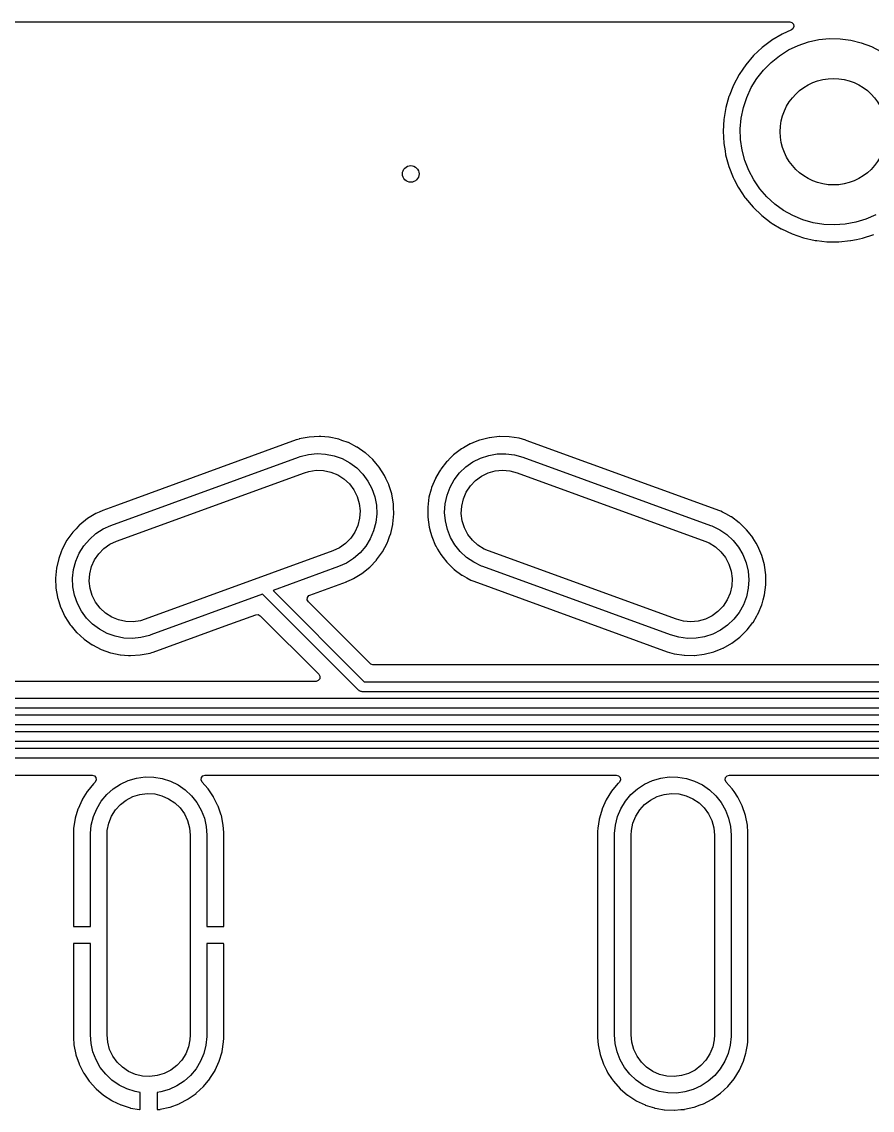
# Model space of a CAD drawing. Extents: x 14 to 417, y -165 to -100.
# Drawn here: x 115.32 to 140.86, y -132.26 to -99.57 of the extents above; entities that cross this region are included whole.
import ezdxf

# ---------------------------------------------------------------- set-up
doc = ezdxf.new("R2010")
doc.units = 0
doc.layers.add('BLACK', color=7, linetype='CONTINUOUS')

msp = doc.modelspace()

# ---------------------------------------------------------------- linework, layer by layer
at = {"layer": 'BLACK', "linetype": 'CONTINUOUS'}
for p, q in [((90.2163, -99.5685), (138.385, -99.5685)), ((138.385, -99.5685), (138.453, -99.5885)), ((138.453, -99.5885), (138.5, -99.6422)), ((138.51, -99.7124), (138.48, -99.777)), ((138.5, -99.6422), (138.51, -99.7124)), ((138.155, -99.9391), (137.847, -100.123)), ((138.438, -99.809), (138.155, -99.9391)), ((138.48, -99.777), (138.438, -99.809)), ((137.561, -100.339), (137.301, -100.585)), ((137.839, -100.13), (137.561, -100.339)), ((137.844, -100.125), (137.839, -100.13)), ((137.847, -100.123), (137.844, -100.125)), ((137.844, -100.125), (137.844, -100.125)), ((138.351, -100.416), (138.642, -100.278)), ((138.642, -100.278), (138.947, -100.173)), ((138.947, -100.173), (139.262, -100.104)), ((139.262, -100.104), (139.583, -100.072)), ((139.583, -100.072), (139.905, -100.078)), ((139.905, -100.078), (140.225, -100.12)), ((140.225, -100.12), (140.537, -100.198)), ((140.537, -100.198), (140.839, -100.312)), ((140.839, -100.312), (141.125, -100.46)), ((137.301, -100.585), (137.068, -100.858)), ((137.826, -100.789), (138.078, -100.588)), ((138.078, -100.588), (138.351, -100.416)), ((136.973, -100.997), (136.866, -101.154)), ((137.066, -100.86), (136.973, -100.997)), ((137.068, -100.858), (137.066, -100.86)), ((137.066, -100.86), (137.066, -100.86)), ((137.401, -101.272), (137.6, -101.018)), ((137.6, -101.018), (137.826, -100.789)), ((136.866, -101.154), (136.697, -101.47)), ((137.232, -101.547), (137.401, -101.272)), ((136.697, -101.47), (136.563, -101.802)), ((137.097, -101.839), (137.232, -101.547)), ((136.56, -101.813), (136.466, -102.147)), ((136.562, -101.805), (136.56, -101.813)), ((136.563, -101.802), (136.562, -101.805)), ((136.562, -101.805), (136.562, -101.805)), ((136.995, -102.145), (137.097, -101.839)), ((136.466, -102.147), (136.407, -102.501)), ((136.93, -102.461), (136.995, -102.145)), ((136.407, -102.501), (136.387, -102.858)), ((136.901, -102.782), (136.93, -102.461)), ((136.387, -102.858), (136.405, -103.216)), ((136.91, -103.104), (136.901, -102.782)), ((136.405, -103.216), (136.405, -103.22)), ((136.405, -103.22), (136.405, -103.22)), ((136.405, -103.22), (136.442, -103.45)), ((136.955, -103.423), (136.91, -103.104)), ((136.442, -103.45), (136.461, -103.57)), ((136.461, -103.57), (136.556, -103.916)), ((137.037, -103.735), (136.955, -103.423)), ((136.556, -103.916), (136.687, -104.249)), ((137.154, -104.036), (137.037, -103.735)), ((136.687, -104.249), (136.718, -104.308)), ((137.305, -104.32), (137.154, -104.036)), ((136.718, -104.308), (136.84, -104.539)), ((136.84, -104.539), (136.854, -104.567)), ((136.854, -104.567), (136.856, -104.569)), ((136.856, -104.569), (136.856, -104.569)), ((136.856, -104.569), (137.04, -104.843)), ((137.488, -104.586), (137.305, -104.32)), ((137.699, -104.829), (137.488, -104.586)), ((137.04, -104.843), (137.054, -104.864)), ((137.054, -104.864), (137.285, -105.138)), ((137.938, -105.046), (137.699, -104.829)), ((137.285, -105.138), (137.544, -105.386)), ((138.2, -105.234), (137.938, -105.046)), ((138.481, -105.391), (138.2, -105.234)), ((137.544, -105.386), (137.828, -105.604)), ((138.779, -105.514), (138.481, -105.391)), ((139.089, -105.603), (138.779, -105.514)), ((139.407, -105.655), (139.089, -105.603)), ((140.368, -105.589), (140.051, -105.648)), ((140.676, -105.494), (140.368, -105.589)), ((140.971, -105.365), (140.676, -105.494)), ((137.828, -105.604), (137.86, -105.623)), ((137.86, -105.623), (138.131, -105.788)), ((138.131, -105.788), (138.131, -105.788)), ((138.131, -105.788), (138.134, -105.79)), ((138.134, -105.79), (138.137, -105.792)), ((138.137, -105.792), (138.137, -105.792)), ((138.137, -105.792), (138.456, -105.941)), ((139.729, -105.67), (139.407, -105.655)), ((140.051, -105.648), (139.729, -105.67)), ((138.456, -105.941), (138.456, -105.941)), ((138.456, -105.941), (138.459, -105.942)), ((138.459, -105.942), (138.462, -105.943)), ((138.462, -105.943), (138.462, -105.943)), ((138.462, -105.943), (138.795, -106.057)), ((138.795, -106.057), (138.795, -106.057)), ((138.795, -106.057), (138.798, -106.058)), ((138.798, -106.058), (139.147, -106.137)), ((139.147, -106.137), (139.2, -106.143)), ((139.2, -106.143), (139.5, -106.177)), ((139.5, -106.177), (139.5, -106.177)), ((139.5, -106.177), (139.503, -106.178)), ((139.503, -106.178), (139.507, -106.178)), ((139.507, -106.178), (139.507, -106.178)), ((139.507, -106.178), (139.701, -106.179)), ((139.701, -106.179), (139.862, -106.179)), ((139.862, -106.179), (139.865, -106.179)), ((139.865, -106.179), (140.215, -106.143)), ((139.865, -106.179), (139.865, -106.179)), ((140.215, -106.143), (140.215, -106.143)), ((140.215, -106.143), (140.218, -106.143)), ((140.218, -106.143), (140.222, -106.142)), ((140.222, -106.142), (140.394, -106.105)), ((140.222, -106.142), (140.222, -106.142)), ((140.394, -106.105), (140.569, -106.067)), ((140.569, -106.067), (140.909, -105.955)), ((123.562, -112.13), (118.191, -114.085)), ((123.563, -112.13), (123.562, -112.13)), ((123.562, -112.13), (123.562, -112.13)), ((123.611, -112.115), (123.563, -112.13)), ((123.65, -112.103), (123.611, -112.115)), ((123.653, -112.101), (123.65, -112.103)), ((123.65, -112.103), (123.65, -112.103)), ((123.947, -112.044), (123.653, -112.101)), ((124.247, -112.026), (123.947, -112.044)), ((124.301, -112.03), (124.247, -112.026)), ((124.542, -112.048), (124.301, -112.03)), ((124.546, -112.048), (124.542, -112.048)), ((124.542, -112.048), (124.542, -112.048)), ((124.55, -112.049), (124.546, -112.048)), ((124.836, -112.109), (124.55, -112.049)), ((124.55, -112.049), (124.55, -112.049)), ((124.84, -112.11), (124.836, -112.109)), ((124.836, -112.109), (124.836, -112.109)), ((124.935, -112.143), (124.84, -112.11)), ((129.069, -112.137), (128.939, -112.189)), ((129.073, -112.136), (129.069, -112.137)), ((129.074, -112.136), (129.073, -112.136)), ((129.356, -112.065), (129.074, -112.136)), ((129.36, -112.064), (129.356, -112.065)), ((129.356, -112.065), (129.356, -112.065)), ((129.364, -112.063), (129.36, -112.064)), ((129.654, -112.03), (129.364, -112.063)), ((129.658, -112.029), (129.654, -112.03)), ((129.654, -112.03), (129.654, -112.03)), ((129.663, -112.029), (129.658, -112.029)), ((129.954, -112.034), (129.663, -112.029)), ((129.958, -112.034), (129.954, -112.034)), ((130.255, -112.079), (129.958, -112.034)), ((130.259, -112.08), (130.255, -112.079)), ((130.456, -112.138), (130.259, -112.08)), ((130.259, -112.08), (130.259, -112.08)), ((130.47, -112.142), (130.456, -112.138)), ((130.472, -112.142), (130.47, -112.142)), ((136.283, -114.257), (130.472, -112.142)), ((130.472, -112.142), (130.472, -112.142)), ((125.118, -112.208), (124.935, -112.143)), ((125.123, -112.209), (125.118, -112.208)), ((125.127, -112.211), (125.123, -112.209)), ((125.386, -112.344), (125.127, -112.211)), ((125.127, -112.211), (125.127, -112.211)), ((125.39, -112.346), (125.386, -112.344)), ((125.394, -112.348), (125.39, -112.346)), ((125.634, -112.514), (125.394, -112.348)), ((125.394, -112.348), (125.394, -112.348)), ((128.529, -112.396), (128.29, -112.576)), ((128.586, -112.364), (128.529, -112.396)), ((128.787, -112.251), (128.586, -112.364)), ((128.791, -112.249), (128.787, -112.251)), ((128.787, -112.251), (128.787, -112.251)), ((128.795, -112.247), (128.791, -112.249)), ((128.939, -112.189), (128.795, -112.247)), ((128.795, -112.247), (128.795, -112.247)), ((117.994, -114.698), (123.633, -112.645)), ((123.633, -112.645), (123.676, -112.63)), ((123.676, -112.63), (123.927, -112.567)), ((123.927, -112.567), (124.185, -112.541)), ((124.185, -112.541), (124.444, -112.553)), ((124.444, -112.553), (124.699, -112.604)), ((124.699, -112.604), (124.943, -112.691)), ((124.943, -112.691), (125.171, -112.814)), ((125.637, -112.516), (125.634, -112.514)), ((125.634, -112.514), (125.634, -112.514)), ((125.859, -112.718), (125.637, -112.516)), ((125.862, -112.721), (125.859, -112.718)), ((125.952, -112.827), (125.862, -112.721)), ((125.862, -112.721), (125.862, -112.721)), ((128.074, -112.79), (127.905, -113.008)), ((128.076, -112.787), (128.074, -112.79)), ((128.074, -112.79), (128.074, -112.79)), ((128.101, -112.762), (128.076, -112.787)), ((128.185, -112.68), (128.101, -112.762)), ((128.29, -112.576), (128.185, -112.68)), ((128.656, -112.94), (128.868, -112.79)), ((128.868, -112.79), (129.099, -112.673)), ((129.099, -112.673), (129.346, -112.592)), ((129.346, -112.592), (129.601, -112.548)), ((129.601, -112.548), (129.861, -112.542)), ((129.861, -112.542), (130.118, -112.575)), ((130.118, -112.575), (130.367, -112.645)), ((130.367, -112.645), (136.006, -114.698)), ((118.165, -115.167), (123.804, -113.115)), ((123.804, -113.115), (123.941, -113.074)), ((123.941, -113.074), (124.161, -113.042)), ((124.161, -113.042), (124.383, -113.049)), ((124.383, -113.049), (124.601, -113.096)), ((124.601, -113.096), (124.806, -113.18)), ((125.171, -112.814), (125.379, -112.969)), ((125.379, -112.969), (125.562, -113.153)), ((126.053, -112.947), (125.952, -112.827)), ((126.055, -112.95), (126.053, -112.947)), ((126.212, -113.196), (126.055, -112.95)), ((127.855, -113.088), (127.747, -113.274)), ((127.892, -113.024), (127.855, -113.088)), ((127.905, -113.008), (127.892, -113.024)), ((128.31, -113.324), (128.468, -113.119)), ((128.468, -113.119), (128.656, -112.94)), ((129.125, -113.218), (129.325, -113.121)), ((129.325, -113.121), (129.539, -113.061)), ((129.539, -113.061), (129.76, -113.04)), ((129.76, -113.04), (129.982, -113.058)), ((129.982, -113.058), (130.196, -113.115)), ((130.196, -113.115), (135.835, -115.167)), ((124.806, -113.18), (124.994, -113.3)), ((124.994, -113.3), (125.157, -113.45)), ((125.562, -113.153), (125.715, -113.363)), ((125.715, -113.363), (125.836, -113.592)), ((126.215, -113.199), (126.212, -113.196)), ((126.212, -113.196), (126.212, -113.196)), ((126.256, -113.287), (126.215, -113.199)), ((126.34, -113.468), (126.256, -113.287)), ((127.741, -113.283), (127.626, -113.56)), ((127.747, -113.274), (127.741, -113.283)), ((128.183, -113.55), (128.31, -113.324)), ((128.792, -113.51), (128.946, -113.349)), ((128.946, -113.349), (129.125, -113.218)), ((125.157, -113.45), (125.291, -113.628)), ((125.291, -113.628), (125.392, -113.826)), ((125.836, -113.592), (125.921, -113.837)), ((126.341, -113.471), (126.34, -113.468)), ((126.34, -113.468), (126.34, -113.468)), ((126.343, -113.475), (126.341, -113.471)), ((126.428, -113.747), (126.343, -113.475)), ((126.343, -113.475), (126.343, -113.475)), ((126.431, -113.758), (126.428, -113.747)), ((126.482, -114.053), (126.431, -113.758)), ((127.613, -113.609), (127.548, -113.85)), ((127.625, -113.565), (127.613, -113.609)), ((127.626, -113.56), (127.625, -113.565)), ((127.625, -113.565), (127.625, -113.565)), ((128.091, -113.793), (128.183, -113.55)), ((128.581, -113.9), (128.669, -113.695)), ((128.669, -113.695), (128.792, -113.51)), ((118.191, -114.085), (117.749, -114.246)), ((125.392, -113.826), (125.456, -114.039)), ((125.456, -114.039), (125.481, -114.259)), ((125.921, -113.837), (125.97, -114.092)), ((125.97, -114.092), (125.98, -114.351)), ((126.486, -114.148), (126.482, -114.053)), ((127.548, -113.85), (127.51, -114.148)), ((128.019, -114.305), (128.036, -114.046)), ((128.036, -114.046), (128.091, -113.793)), ((128.531, -114.116), (128.581, -113.9)), ((117.544, -114.336), (117.288, -114.492)), ((117.636, -114.296), (117.544, -114.336)), ((117.747, -114.247), (117.636, -114.296)), ((117.749, -114.246), (117.747, -114.247)), ((117.747, -114.247), (117.747, -114.247)), ((125.481, -114.259), (125.466, -114.481)), ((125.98, -114.351), (125.952, -114.609)), ((126.466, -114.652), (126.494, -114.353)), ((126.494, -114.353), (126.486, -114.148)), ((127.51, -114.148), (127.51, -114.246)), ((127.51, -114.246), (127.511, -114.439)), ((128.04, -114.564), (128.019, -114.305)), ((128.52, -114.338), (128.531, -114.116)), ((128.548, -114.558), (128.52, -114.338)), ((136.284, -114.258), (136.283, -114.257)), ((136.283, -114.257), (136.283, -114.257)), ((136.285, -114.258), (136.284, -114.258)), ((136.315, -114.271), (136.285, -114.258)), ((136.285, -114.258), (136.285, -114.258)), ((136.371, -114.294), (136.315, -114.271)), ((136.47, -114.349), (136.371, -114.294)), ((136.63, -114.437), (136.47, -114.349)), ((117.052, -114.684), (116.948, -114.795)), ((117.055, -114.681), (117.052, -114.684)), ((117.052, -114.684), (117.052, -114.684)), ((117.288, -114.492), (117.055, -114.681)), ((117.758, -114.804), (117.994, -114.698)), ((125.413, -114.697), (125.322, -114.9)), ((125.466, -114.481), (125.413, -114.697)), ((125.952, -114.609), (125.886, -114.86)), ((126.398, -114.944), (126.46, -114.674)), ((126.46, -114.674), (126.465, -114.656)), ((126.465, -114.656), (126.466, -114.652)), ((127.511, -114.439), (127.511, -114.448)), ((127.511, -114.448), (127.552, -114.745)), ((127.552, -114.745), (127.553, -114.749)), ((127.553, -114.749), (127.553, -114.749)), ((127.553, -114.749), (127.593, -114.896)), ((128.1, -114.816), (128.04, -114.564)), ((128.615, -114.77), (128.548, -114.558)), ((136.006, -114.698), (136.048, -114.714)), ((136.048, -114.714), (136.282, -114.827)), ((136.633, -114.439), (136.63, -114.437)), ((136.63, -114.437), (136.63, -114.437)), ((136.637, -114.442), (136.633, -114.439)), ((136.871, -114.616), (136.637, -114.442)), ((136.637, -114.442), (136.637, -114.442)), ((136.874, -114.618), (136.871, -114.616)), ((136.871, -114.616), (136.871, -114.616)), ((136.877, -114.621), (136.874, -114.618)), ((136.936, -114.679), (136.877, -114.621)), ((136.877, -114.621), (136.877, -114.621)), ((137.089, -114.827), (136.936, -114.679)), ((116.849, -114.899), (116.673, -115.143)), ((116.948, -114.795), (116.849, -114.899)), ((117.345, -115.115), (117.54, -114.944)), ((117.54, -114.944), (117.758, -114.804)), ((125.197, -115.083), (125.041, -115.242)), ((125.322, -114.9), (125.197, -115.083)), ((125.886, -114.86), (125.783, -115.098)), ((126.322, -115.146), (126.366, -115.03)), ((126.366, -115.03), (126.398, -114.944)), ((127.593, -114.896), (127.631, -115.034)), ((127.631, -115.034), (127.749, -115.311)), ((128.196, -115.057), (128.1, -114.816)), ((128.327, -115.281), (128.196, -115.057)), ((128.718, -114.967), (128.615, -114.77)), ((128.855, -115.142), (128.718, -114.967)), ((136.282, -114.827), (136.496, -114.972)), ((136.496, -114.972), (136.687, -115.149)), ((137.092, -114.831), (137.089, -114.827)), ((137.148, -114.903), (137.092, -114.831)), ((137.092, -114.831), (137.092, -114.831)), ((137.275, -115.063), (137.148, -114.903)), ((137.277, -115.067), (137.275, -115.063)), ((137.373, -115.229), (137.277, -115.067)), ((137.277, -115.067), (137.277, -115.067)), ((116.53, -115.411), (116.499, -115.493)), ((116.532, -115.407), (116.53, -115.411)), ((116.53, -115.411), (116.53, -115.411)), ((116.673, -115.143), (116.532, -115.407)), ((117.041, -115.534), (117.177, -115.313)), ((117.177, -115.313), (117.345, -115.115)), ((117.627, -115.549), (117.783, -115.39)), ((117.783, -115.39), (117.964, -115.262)), ((117.964, -115.262), (118.165, -115.167)), ((124.86, -115.37), (124.659, -115.465)), ((125.041, -115.242), (124.86, -115.37)), ((125.647, -115.319), (125.479, -115.517)), ((125.783, -115.098), (125.647, -115.319)), ((126.151, -115.489), (126.292, -115.225)), ((126.292, -115.225), (126.322, -115.146)), ((127.749, -115.311), (127.751, -115.314)), ((127.751, -115.314), (127.751, -115.314)), ((127.751, -115.314), (127.808, -115.411)), ((127.808, -115.411), (127.901, -115.569)), ((128.489, -115.483), (128.327, -115.281)), ((129.02, -115.291), (128.855, -115.142)), ((129.209, -115.408), (129.02, -115.291)), ((129.341, -115.465), (129.209, -115.408)), ((135.835, -115.167), (135.967, -115.224)), ((135.967, -115.224), (136.156, -115.341)), ((136.156, -115.341), (136.321, -115.49)), ((136.687, -115.149), (136.849, -115.351)), ((136.849, -115.351), (136.98, -115.575)), ((137.427, -115.321), (137.373, -115.229)), ((137.545, -115.598), (137.427, -115.321)), ((116.426, -115.688), (116.358, -115.98)), ((116.499, -115.493), (116.426, -115.688)), ((116.938, -115.772), (117.041, -115.534)), ((117.411, -115.935), (117.502, -115.732)), ((117.502, -115.732), (117.627, -115.549)), ((124.659, -115.465), (119.02, -117.517)), ((125.284, -115.688), (125.066, -115.828)), ((125.479, -115.517), (125.284, -115.688)), ((125.772, -115.948), (125.972, -115.736)), ((125.972, -115.736), (125.975, -115.733)), ((125.972, -115.736), (125.972, -115.736)), ((125.975, -115.733), (126.151, -115.489)), ((127.901, -115.569), (127.972, -115.659)), ((127.972, -115.659), (128.084, -115.801)), ((128.68, -115.66), (128.489, -115.483)), ((128.894, -115.805), (128.68, -115.66)), ((134.98, -117.517), (129.341, -115.465)), ((136.321, -115.49), (136.458, -115.665)), ((136.458, -115.665), (136.561, -115.862)), ((136.98, -115.575), (137.076, -115.816)), ((137.546, -115.602), (137.545, -115.598)), ((137.623, -115.883), (137.546, -115.602)), ((137.546, -115.602), (137.546, -115.602)), ((116.358, -115.98), (116.33, -116.279)), ((116.844, -116.281), (116.872, -116.023)), ((116.872, -116.023), (116.938, -115.772)), ((117.358, -116.151), (117.411, -115.935)), ((124.83, -115.934), (122.863, -116.65)), ((125.066, -115.828), (124.83, -115.934)), ((125.536, -116.14), (125.769, -115.951)), ((125.769, -115.951), (125.772, -115.948)), ((128.084, -115.801), (128.084, -115.801)), ((128.084, -115.801), (128.087, -115.805)), ((128.087, -115.805), (128.176, -115.891)), ((128.176, -115.891), (128.299, -116.011)), ((128.299, -116.011), (128.299, -116.011)), ((128.299, -116.011), (128.302, -116.014)), ((128.302, -116.014), (128.305, -116.016)), ((128.305, -116.016), (128.305, -116.016)), ((128.305, -116.016), (128.539, -116.19)), ((129.128, -115.918), (128.894, -115.805)), ((129.17, -115.934), (129.128, -115.918)), ((134.809, -117.987), (129.17, -115.934)), ((136.561, -115.862), (136.628, -116.074)), ((137.076, -115.816), (137.136, -116.068)), ((137.624, -115.887), (137.623, -115.883)), ((137.623, -115.883), (137.623, -115.883)), ((137.665, -116.184), (137.624, -115.887)), ((116.33, -116.279), (116.342, -116.579)), ((116.854, -116.54), (116.844, -116.281)), ((117.343, -116.373), (117.358, -116.151)), ((117.368, -116.593), (117.343, -116.373)), ((123.972, -116.788), (125.073, -116.387)), ((125.073, -116.387), (125.075, -116.386)), ((125.073, -116.387), (125.073, -116.387)), ((125.075, -116.386), (125.077, -116.385)), ((125.077, -116.385), (125.217, -116.323)), ((125.077, -116.385), (125.077, -116.385)), ((125.217, -116.323), (125.28, -116.296)), ((125.28, -116.296), (125.536, -116.14)), ((128.539, -116.19), (128.539, -116.19)), ((128.539, -116.19), (128.543, -116.193)), ((128.543, -116.193), (128.546, -116.195)), ((128.546, -116.195), (128.546, -116.195)), ((128.546, -116.195), (128.686, -116.272)), ((128.686, -116.272), (128.805, -116.338)), ((128.805, -116.338), (128.861, -116.361)), ((128.861, -116.361), (128.891, -116.374)), ((128.891, -116.374), (128.891, -116.374)), ((128.891, -116.374), (128.892, -116.374)), ((128.892, -116.374), (128.893, -116.375)), ((128.893, -116.375), (128.893, -116.375)), ((128.893, -116.375), (134.704, -118.49)), ((136.628, -116.074), (136.656, -116.294)), ((136.656, -116.294), (136.645, -116.516)), ((137.136, -116.068), (137.157, -116.327)), ((137.157, -116.327), (137.14, -116.586)), ((137.665, -116.188), (137.665, -116.184)), ((137.665, -116.282), (137.665, -116.188)), ((137.665, -116.188), (137.665, -116.188)), ((137.666, -116.484), (137.665, -116.282)), ((116.342, -116.579), (116.342, -116.583)), ((116.342, -116.583), (116.39, -116.855)), ((116.903, -116.795), (116.854, -116.54)), ((117.432, -116.806), (117.368, -116.593)), ((122.863, -116.65), (125.603, -119.391)), ((136.645, -116.516), (136.595, -116.732)), ((137.14, -116.586), (137.085, -116.839)), ((137.628, -116.782), (137.666, -116.484)), ((116.39, -116.855), (116.393, -116.874)), ((116.393, -116.874), (116.394, -116.878)), ((116.394, -116.878), (116.394, -116.878)), ((116.394, -116.878), (116.481, -117.157)), ((116.988, -117.04), (116.903, -116.795)), ((117.109, -117.269), (116.988, -117.04)), ((117.533, -117.004), (117.432, -116.806)), ((117.667, -117.182), (117.533, -117.004)), ((122.551, -116.764), (119.191, -117.987)), ((125.435, -119.647), (122.551, -116.764)), ((123.892, -116.933), (123.897, -116.862)), ((123.926, -116.995), (123.892, -116.933)), ((123.897, -116.862), (123.94, -116.805)), ((125.777, -118.846), (123.926, -116.995)), ((123.94, -116.805), (123.972, -116.788)), ((136.507, -116.937), (136.384, -117.122)), ((136.595, -116.732), (136.507, -116.937)), ((137.085, -116.839), (136.993, -117.082)), ((137.555, -117.051), (137.587, -116.933)), ((137.587, -116.933), (137.628, -116.782)), ((116.481, -117.157), (116.483, -117.161)), ((116.483, -117.161), (116.484, -117.164)), ((116.484, -117.164), (116.484, -117.164)), ((116.484, -117.164), (116.525, -117.252)), ((116.525, -117.252), (116.609, -117.433)), ((117.262, -117.479), (117.109, -117.269)), ((117.83, -117.332), (117.667, -117.182)), ((118.018, -117.452), (117.83, -117.332)), ((136.23, -117.283), (136.051, -117.414)), ((136.384, -117.122), (136.23, -117.283)), ((136.866, -117.308), (136.708, -117.513)), ((136.993, -117.082), (136.866, -117.308)), ((137.395, -117.416), (137.432, -117.352)), ((137.432, -117.352), (137.435, -117.349)), ((137.432, -117.352), (137.432, -117.352)), ((137.435, -117.349), (137.436, -117.344)), ((137.436, -117.344), (137.546, -117.082)), ((137.546, -117.082), (137.55, -117.072)), ((137.55, -117.072), (137.555, -117.051)), ((116.609, -117.433), (116.612, -117.436)), ((116.612, -117.436), (116.612, -117.436)), ((116.612, -117.436), (116.699, -117.573)), ((116.699, -117.573), (116.771, -117.685)), ((116.771, -117.685), (116.797, -117.716)), ((117.445, -117.663), (117.262, -117.479)), ((117.653, -117.818), (117.445, -117.663)), ((118.223, -117.536), (118.018, -117.452)), ((118.441, -117.583), (118.223, -117.536)), ((118.663, -117.59), (118.441, -117.583)), ((118.883, -117.558), (118.663, -117.59)), ((119.02, -117.517), (118.883, -117.558)), ((121.422, -117.716), (122.346, -117.38)), ((122.346, -117.38), (122.416, -117.375)), ((122.416, -117.375), (122.478, -117.409)), ((122.478, -117.409), (124.236, -119.167)), ((135.194, -117.574), (134.98, -117.517)), ((135.416, -117.592), (135.194, -117.574)), ((135.637, -117.571), (135.416, -117.592)), ((135.851, -117.511), (135.637, -117.571)), ((136.051, -117.414), (135.851, -117.511)), ((136.52, -117.692), (136.308, -117.842)), ((136.708, -117.513), (136.52, -117.692)), ((137.109, -117.833), (137.281, -117.611)), ((137.281, -117.611), (137.284, -117.608)), ((137.281, -117.611), (137.281, -117.611)), ((137.284, -117.608), (137.395, -117.416)), ((116.797, -117.716), (116.962, -117.911)), ((116.962, -117.911), (116.962, -117.911)), ((116.962, -117.911), (116.965, -117.914)), ((116.965, -117.914), (117.187, -118.116)), ((117.881, -117.941), (117.653, -117.818)), ((118.125, -118.028), (117.881, -117.941)), ((119.148, -118.002), (118.897, -118.065)), ((119.191, -117.987), (119.148, -118.002)), ((119.262, -118.502), (121.422, -117.716)), ((135.058, -118.057), (134.809, -117.987)), ((136.077, -117.959), (135.83, -118.04)), ((136.308, -117.842), (136.077, -117.959)), ((136.886, -118.056), (137.1, -117.845)), ((137.1, -117.845), (137.109, -117.833)), ((117.187, -118.116), (117.19, -118.118)), ((117.19, -118.118), (117.19, -118.118)), ((117.19, -118.118), (117.43, -118.284)), ((117.43, -118.284), (117.43, -118.284)), ((117.43, -118.284), (117.434, -118.286)), ((117.434, -118.286), (117.438, -118.288)), ((117.438, -118.288), (117.697, -118.421)), ((118.38, -118.079), (118.125, -118.028)), ((118.639, -118.091), (118.38, -118.079)), ((118.897, -118.065), (118.639, -118.091)), ((135.315, -118.09), (135.058, -118.057)), ((135.575, -118.084), (135.315, -118.09)), ((135.83, -118.04), (135.575, -118.084)), ((136.389, -118.381), (136.643, -118.238)), ((136.643, -118.238), (136.647, -118.236)), ((136.643, -118.238), (136.643, -118.238)), ((136.647, -118.236), (136.886, -118.056)), ((117.697, -118.421), (117.697, -118.421)), ((117.697, -118.421), (117.701, -118.423)), ((117.701, -118.423), (117.984, -118.522)), ((117.984, -118.522), (117.988, -118.523)), ((117.988, -118.523), (117.988, -118.523)), ((117.988, -118.523), (118.274, -118.583)), ((118.274, -118.583), (118.274, -118.583)), ((118.274, -118.583), (118.278, -118.584)), ((118.278, -118.584), (118.282, -118.584)), ((118.282, -118.584), (118.282, -118.584)), ((118.282, -118.584), (118.52, -118.601)), ((118.52, -118.601), (118.577, -118.606)), ((118.577, -118.606), (118.877, -118.588)), ((118.877, -118.588), (119.171, -118.531)), ((119.171, -118.531), (119.225, -118.514)), ((119.225, -118.514), (119.259, -118.503)), ((119.259, -118.503), (119.261, -118.502)), ((119.259, -118.503), (119.259, -118.503)), ((119.261, -118.502), (119.262, -118.502)), ((119.262, -118.502), (119.262, -118.502)), ((134.704, -118.49), (134.704, -118.49)), ((134.704, -118.49), (134.706, -118.49)), ((134.706, -118.49), (134.708, -118.491)), ((134.708, -118.491), (134.708, -118.491)), ((134.708, -118.491), (134.917, -118.552)), ((134.917, -118.552), (134.917, -118.552)), ((134.917, -118.552), (134.921, -118.553)), ((134.921, -118.553), (135.218, -118.598)), ((135.218, -118.598), (135.222, -118.598)), ((135.222, -118.598), (135.513, -118.603)), ((135.513, -118.603), (135.518, -118.603)), ((135.518, -118.603), (135.522, -118.602)), ((135.522, -118.602), (135.812, -118.569)), ((135.522, -118.602), (135.522, -118.602)), ((135.812, -118.569), (135.816, -118.568)), ((135.816, -118.568), (135.82, -118.567)), ((135.82, -118.567), (136.102, -118.496)), ((136.102, -118.496), (136.107, -118.495)), ((136.102, -118.496), (136.102, -118.496)), ((136.107, -118.495), (136.33, -118.405)), ((136.33, -118.405), (136.381, -118.385)), ((136.381, -118.385), (136.385, -118.383)), ((136.381, -118.385), (136.381, -118.385)), ((136.385, -118.383), (136.389, -118.381)), ((136.389, -118.381), (136.389, -118.381)), ((125.798, -118.862), (125.777, -118.846)), ((125.866, -118.882), (125.798, -118.862)), ((149.047, -118.882), (125.866, -118.882)), ((124.265, -119.3), (124.222, -119.357)), ((124.236, -119.167), (124.27, -119.229)), ((124.27, -119.229), (124.265, -119.3)), ((124.147, -119.382), (100.965, -119.382)), ((124.156, -119.382), (124.147, -119.382)), ((124.222, -119.357), (124.156, -119.382)), ((125.452, -119.657), (125.435, -119.647)), ((125.466, -119.671), (125.452, -119.657)), ((125.603, -119.391), (187.47, -119.391)), ((100.703, -119.89), (187.263, -119.89)), ((125.485, -119.676), (125.466, -119.671)), ((125.502, -119.686), (125.485, -119.676)), ((125.522, -119.686), (125.502, -119.686)), ((125.541, -119.691), (125.522, -119.686)), ((187.408, -119.691), (125.541, -119.691)), ((187.201, -120.19), (100.64, -120.19)), ((75.8021, -120.39), (187.056, -120.39)), ((50.9016, -120.889), (186.849, -120.889)), ((186.994, -120.69), (75.74, -120.69)), ((186.787, -121.189), (50.8395, -121.189)), ((26.0011, -121.389), (186.643, -121.389)), ((186.58, -121.689), (25.939, -121.689)), ((111.174, -122.197), (117.428, -122.197)), ((117.428, -122.197), (117.496, -122.218)), ((117.496, -122.218), (117.543, -122.271)), ((117.543, -122.271), (117.553, -122.341)), ((118.762, -122.288), (119.019, -122.253)), ((119.019, -122.253), (119.279, -122.257)), ((119.279, -122.257), (119.535, -122.298)), ((120.701, -122.343), (120.71, -122.273)), ((120.71, -122.273), (120.755, -122.219)), ((120.755, -122.219), (120.825, -122.197)), ((120.825, -122.197), (133.175, -122.197)), ((133.175, -122.197), (133.243, -122.218)), ((133.243, -122.218), (133.29, -122.271)), ((133.29, -122.271), (133.3, -122.341)), ((134.51, -122.288), (134.767, -122.253)), ((134.767, -122.253), (135.027, -122.257)), ((135.027, -122.257), (135.283, -122.298)), ((136.449, -122.343), (136.458, -122.273)), ((136.458, -122.273), (136.504, -122.219)), ((136.504, -122.219), (136.574, -122.197)), ((136.574, -122.197), (142.828, -122.197)), ((117.474, -122.454), (117.289, -122.679)), ((117.479, -122.448), (117.474, -122.454)), ((117.514, -122.416), (117.479, -122.448)), ((117.523, -122.406), (117.514, -122.416)), ((117.553, -122.341), (117.523, -122.406)), ((118.061, -122.612), (118.278, -122.469)), ((118.278, -122.469), (118.513, -122.361)), ((118.513, -122.361), (118.762, -122.288)), ((119.535, -122.298), (119.782, -122.377)), ((119.782, -122.377), (120.014, -122.492)), ((120.014, -122.492), (120.227, -122.64)), ((120.731, -122.407), (120.701, -122.343)), ((120.907, -122.604), (120.731, -122.407)), ((120.912, -122.61), (120.907, -122.604)), ((133.224, -122.45), (133.034, -122.682)), ((133.227, -122.448), (133.224, -122.45)), ((133.261, -122.416), (133.227, -122.448)), ((133.227, -122.448), (133.227, -122.448)), ((133.271, -122.406), (133.261, -122.416)), ((133.3, -122.341), (133.271, -122.406)), ((133.809, -122.612), (134.026, -122.469)), ((134.026, -122.469), (134.261, -122.361)), ((134.261, -122.361), (134.51, -122.288)), ((135.283, -122.298), (135.53, -122.377)), ((135.53, -122.377), (135.762, -122.492)), ((135.762, -122.492), (135.975, -122.64)), ((136.48, -122.407), (136.449, -122.343)), ((136.658, -122.606), (136.48, -122.407)), ((117.284, -122.686), (117.13, -122.934)), ((117.289, -122.679), (117.284, -122.686)), ((117.701, -122.984), (117.867, -122.784)), ((117.867, -122.784), (118.061, -122.612)), ((118.456, -122.945), (118.654, -122.843)), ((118.654, -122.843), (118.866, -122.777)), ((118.866, -122.777), (119.087, -122.751)), ((119.087, -122.751), (119.309, -122.763)), ((119.309, -122.763), (119.525, -122.815)), ((119.525, -122.815), (119.728, -122.905)), ((119.728, -122.905), (119.913, -123.029)), ((120.227, -122.64), (120.416, -122.818)), ((120.416, -122.818), (120.577, -123.021)), ((121.076, -122.851), (120.912, -122.61)), ((121.08, -122.859), (121.076, -122.851)), ((121.21, -123.119), (121.08, -122.859)), ((133.034, -122.682), (132.875, -122.937)), ((133.449, -122.984), (133.615, -122.784)), ((133.615, -122.784), (133.809, -122.612)), ((134.204, -122.945), (134.402, -122.843)), ((134.402, -122.843), (134.614, -122.777)), ((134.614, -122.777), (134.835, -122.751)), ((134.835, -122.751), (135.057, -122.763)), ((135.057, -122.763), (135.273, -122.815)), ((135.273, -122.815), (135.476, -122.905)), ((135.476, -122.905), (135.661, -123.029)), ((135.975, -122.64), (136.164, -122.818)), ((136.164, -122.818), (136.325, -123.021)), ((136.66, -122.61), (136.658, -122.606)), ((136.712, -122.686), (136.66, -122.61)), ((136.66, -122.61), (136.66, -122.61)), ((136.826, -122.855), (136.712, -122.686)), ((136.828, -122.858), (136.826, -122.855)), ((136.87, -122.941), (136.828, -122.858)), ((136.828, -122.858), (136.828, -122.858)), ((117.004, -123.215), (116.92, -123.495)), ((117.007, -123.207), (117.004, -123.215)), ((117.126, -122.941), (117.007, -123.207)), ((117.13, -122.934), (117.126, -122.941)), ((117.466, -123.445), (117.567, -123.206)), ((117.567, -123.206), (117.701, -122.984)), ((118.012, -123.433), (118.13, -123.244)), ((118.13, -123.244), (118.28, -123.08)), ((118.28, -123.08), (118.456, -122.945)), ((119.913, -123.029), (120.072, -123.183)), ((120.072, -123.183), (120.202, -123.364)), ((120.577, -123.021), (120.706, -123.247)), ((120.706, -123.247), (120.8, -123.488)), ((121.214, -123.127), (121.21, -123.119)), ((121.309, -123.403), (121.214, -123.127)), ((132.751, -123.215), (132.67, -123.487)), ((132.752, -123.211), (132.751, -123.215)), ((132.875, -122.937), (132.752, -123.211)), ((133.214, -123.445), (133.315, -123.206)), ((133.315, -123.206), (133.449, -122.984)), ((133.76, -123.433), (133.878, -123.244)), ((133.878, -123.244), (134.028, -123.08)), ((134.028, -123.08), (134.204, -122.945)), ((135.661, -123.029), (135.82, -123.183)), ((135.82, -123.183), (135.95, -123.364)), ((136.325, -123.021), (136.454, -123.247)), ((136.454, -123.247), (136.548, -123.488)), ((136.961, -123.123), (136.87, -122.941)), ((137.058, -123.407), (136.961, -123.123)), ((116.919, -123.503), (116.873, -123.791)), ((116.92, -123.495), (116.919, -123.503)), ((117.403, -123.696), (117.466, -123.445)), ((117.929, -123.639), (118.012, -123.433)), ((120.202, -123.364), (120.298, -123.564)), ((120.298, -123.564), (120.356, -123.779)), ((120.8, -123.488), (120.857, -123.741)), ((121.311, -123.411), (121.309, -123.403)), ((121.368, -123.697), (121.311, -123.411)), ((132.662, -123.528), (132.62, -123.795)), ((132.666, -123.503), (132.662, -123.528)), ((132.667, -123.499), (132.666, -123.503)), ((132.666, -123.503), (132.666, -123.503)), ((132.67, -123.487), (132.667, -123.499)), ((133.151, -123.696), (133.214, -123.445)), ((133.677, -123.639), (133.76, -123.433)), ((135.95, -123.364), (136.046, -123.564)), ((136.046, -123.564), (136.104, -123.779)), ((136.548, -123.488), (136.605, -123.741)), ((137.118, -123.701), (137.058, -123.407)), ((116.872, -123.798), (116.868, -123.887)), ((116.868, -123.887), (116.868, -123.89)), ((116.868, -123.89), (116.868, -126.728)), ((116.873, -123.791), (116.872, -123.798)), ((117.377, -123.954), (117.403, -123.696)), ((117.876, -124), (117.884, -123.856)), ((117.884, -123.856), (117.929, -123.639)), ((120.356, -123.779), (120.376, -124)), ((120.857, -123.741), (120.876, -124)), ((121.369, -123.705), (121.368, -123.697)), ((121.384, -123.922), (121.369, -123.705)), ((132.62, -123.795), (132.615, -123.889)), ((132.615, -123.889), (132.615, -130.076)), ((133.125, -123.954), (133.151, -123.696)), ((133.624, -124), (133.632, -123.856)), ((133.632, -123.856), (133.677, -123.639)), ((136.104, -123.779), (136.124, -124)), ((136.605, -123.741), (136.624, -124)), ((137.132, -123.924), (137.118, -123.701)), ((117.376, -124), (117.377, -123.954)), ((117.376, -126.746), (117.376, -124)), ((117.876, -130), (117.876, -124)), ((120.376, -124), (120.376, -130)), ((120.876, -124), (120.876, -126.746)), ((121.384, -123.926), (121.384, -123.922)), ((121.384, -126.732), (121.384, -123.926)), ((133.124, -124), (133.125, -123.954)), ((133.124, -130), (133.124, -124)), ((133.624, -130), (133.624, -124)), ((136.124, -124), (136.124, -130)), ((136.624, -124), (136.624, -130)), ((137.132, -130.111), (137.132, -123.924)), ((116.868, -126.728), (116.872, -126.743)), ((116.872, -126.743), (116.874, -126.744)), ((116.874, -126.744), (116.882, -126.746)), ((116.882, -126.746), (117.376, -126.746)), ((120.876, -126.746), (121.366, -126.746)), ((121.366, -126.746), (121.381, -126.742)), ((121.381, -126.742), (121.382, -126.74)), ((121.382, -126.74), (121.384, -126.732)), ((116.87, -127.26), (116.868, -127.268)), ((116.868, -127.268), (116.868, -130.074)), ((116.871, -127.258), (116.87, -127.26)), ((116.886, -127.254), (116.871, -127.258)), ((117.376, -127.254), (116.886, -127.254)), ((117.376, -130), (117.376, -127.254)), ((121.37, -127.254), (120.876, -127.254)), ((120.876, -127.254), (120.876, -130)), ((121.378, -127.256), (121.37, -127.254)), ((121.38, -127.257), (121.378, -127.256)), ((121.384, -127.272), (121.38, -127.257)), ((121.384, -130.11), (121.384, -127.272)), ((116.868, -130.074), (116.868, -130.078)), ((116.868, -130.078), (116.883, -130.295)), ((117.395, -130.259), (117.376, -130)), ((117.896, -130.221), (117.876, -130)), ((120.376, -130), (120.368, -130.144)), ((120.875, -130.046), (120.849, -130.304)), ((120.876, -130), (120.875, -130.046)), ((121.38, -130.202), (121.384, -130.113)), ((121.384, -130.113), (121.384, -130.11)), ((132.615, -130.076), (132.63, -130.299)), ((133.143, -130.259), (133.124, -130)), ((133.644, -130.221), (133.624, -130)), ((136.124, -130), (136.116, -130.144)), ((136.623, -130.046), (136.597, -130.304)), ((136.624, -130), (136.623, -130.046)), ((137.128, -130.205), (137.132, -130.111)), ((116.883, -130.295), (116.884, -130.303)), ((116.884, -130.303), (116.941, -130.589)), ((117.452, -130.512), (117.395, -130.259)), ((117.954, -130.436), (117.896, -130.221)), ((118.05, -130.636), (117.954, -130.436)), ((120.323, -130.361), (120.24, -130.567)), ((120.368, -130.144), (120.323, -130.361)), ((120.849, -130.304), (120.786, -130.555)), ((121.333, -130.497), (121.379, -130.209)), ((121.379, -130.209), (121.38, -130.202)), ((132.63, -130.299), (132.69, -130.593)), ((133.2, -130.512), (133.143, -130.259)), ((133.702, -130.436), (133.644, -130.221)), ((133.798, -130.636), (133.702, -130.436)), ((136.071, -130.361), (135.988, -130.567)), ((136.116, -130.144), (136.071, -130.361)), ((136.597, -130.304), (136.534, -130.555)), ((137.082, -130.497), (137.113, -130.303)), ((137.113, -130.303), (137.128, -130.205)), ((116.941, -130.589), (116.943, -130.597)), ((116.943, -130.597), (117.038, -130.873)), ((117.546, -130.753), (117.452, -130.512)), ((117.675, -130.979), (117.546, -130.753)), ((118.18, -130.817), (118.05, -130.636)), ((120.122, -130.756), (119.972, -130.92)), ((120.24, -130.567), (120.122, -130.756)), ((120.786, -130.555), (120.685, -130.794)), ((121.248, -130.785), (121.332, -130.505)), ((121.332, -130.505), (121.333, -130.497)), ((132.69, -130.593), (132.787, -130.877)), ((133.294, -130.753), (133.2, -130.512)), ((133.423, -130.979), (133.294, -130.753)), ((133.928, -130.817), (133.798, -130.636)), ((135.87, -130.756), (135.72, -130.92)), ((135.988, -130.567), (135.87, -130.756)), ((136.534, -130.555), (136.433, -130.794)), ((136.996, -130.789), (137.069, -130.544)), ((137.069, -130.544), (137.08, -130.505)), ((137.08, -130.505), (137.081, -130.501)), ((137.08, -130.505), (137.08, -130.505)), ((137.081, -130.501), (137.082, -130.497)), ((117.038, -130.873), (117.042, -130.881)), ((117.042, -130.881), (117.172, -131.141)), ((117.836, -131.182), (117.675, -130.979)), ((118.339, -130.971), (118.18, -130.817)), ((118.524, -131.095), (118.339, -130.971)), ((118.727, -131.185), (118.524, -131.095)), ((119.796, -131.055), (119.598, -131.157)), ((119.972, -130.92), (119.796, -131.055)), ((120.551, -131.016), (120.385, -131.216)), ((120.685, -130.794), (120.551, -131.016)), ((120.968, -131.314), (121.122, -131.066)), ((121.122, -131.066), (121.126, -131.059)), ((121.126, -131.059), (121.245, -130.793)), ((121.245, -130.793), (121.248, -130.785)), ((132.787, -130.877), (132.789, -130.881)), ((132.789, -130.881), (132.789, -130.881)), ((132.789, -130.881), (132.878, -131.059)), ((132.878, -131.059), (132.922, -131.145)), ((133.584, -131.182), (133.423, -130.979)), ((134.087, -130.971), (133.928, -130.817)), ((134.272, -131.095), (134.087, -130.971)), ((134.475, -131.185), (134.272, -131.095)), ((135.544, -131.055), (135.346, -131.157)), ((135.72, -130.92), (135.544, -131.055)), ((136.299, -131.016), (136.133, -131.216)), ((136.433, -130.794), (136.299, -131.016)), ((136.714, -131.318), (136.873, -131.063)), ((136.873, -131.063), (136.996, -130.789)), ((117.172, -131.141), (117.176, -131.149)), ((117.176, -131.149), (117.34, -131.39)), ((117.34, -131.39), (117.345, -131.396)), ((117.345, -131.396), (117.54, -131.614)), ((118.025, -131.36), (117.836, -131.182)), ((118.238, -131.508), (118.025, -131.36)), ((118.943, -131.237), (118.727, -131.185)), ((119.165, -131.249), (118.943, -131.237)), ((119.386, -131.223), (119.165, -131.249)), ((119.598, -131.157), (119.386, -131.223)), ((120.191, -131.388), (119.974, -131.531)), ((120.385, -131.216), (120.191, -131.388)), ((120.778, -131.546), (120.963, -131.321)), ((120.963, -131.321), (120.968, -131.314)), ((132.922, -131.145), (132.924, -131.149)), ((132.924, -131.149), (133.036, -131.314)), ((133.036, -131.314), (133.09, -131.394)), ((133.09, -131.394), (133.29, -131.617)), ((133.773, -131.36), (133.584, -131.182)), ((133.986, -131.508), (133.773, -131.36)), ((134.691, -131.237), (134.475, -131.185)), ((134.913, -131.249), (134.691, -131.237)), ((135.134, -131.223), (134.913, -131.249)), ((135.346, -131.157), (135.134, -131.223)), ((135.939, -131.388), (135.722, -131.531)), ((136.133, -131.216), (135.939, -131.388)), ((136.524, -131.55), (136.714, -131.318)), ((117.54, -131.614), (117.546, -131.62)), ((117.546, -131.62), (117.767, -131.809)), ((118.47, -131.623), (118.238, -131.508)), ((118.717, -131.702), (118.47, -131.623)), ((118.872, -131.727), (118.717, -131.702)), ((118.872, -132.229), (118.872, -131.727)), ((119.49, -131.712), (119.38, -131.727)), ((119.38, -131.727), (119.38, -132.226)), ((119.739, -131.639), (119.49, -131.712)), ((119.974, -131.531), (119.739, -131.639)), ((120.315, -131.925), (120.553, -131.756)), ((120.553, -131.756), (120.559, -131.751)), ((120.559, -131.751), (120.773, -131.552)), ((120.773, -131.552), (120.778, -131.546)), ((133.29, -131.617), (133.293, -131.62)), ((133.293, -131.62), (133.293, -131.62)), ((133.293, -131.62), (133.515, -131.81)), ((134.218, -131.623), (133.986, -131.508)), ((134.465, -131.702), (134.218, -131.623)), ((134.721, -131.743), (134.465, -131.702)), ((134.981, -131.747), (134.721, -131.743)), ((135.238, -131.712), (134.981, -131.747)), ((135.487, -131.639), (135.238, -131.712)), ((135.722, -131.531), (135.487, -131.639)), ((136.06, -131.928), (136.305, -131.754)), ((136.305, -131.754), (136.524, -131.55)), ((117.767, -131.809), (117.774, -131.814)), ((117.774, -131.814), (118.018, -131.973)), ((118.018, -131.973), (118.026, -131.977)), ((118.026, -131.977), (118.289, -132.102)), ((119.769, -132.17), (120.043, -132.069)), ((120.043, -132.069), (120.05, -132.065)), ((120.05, -132.065), (120.308, -131.929)), ((120.308, -131.929), (120.315, -131.925)), ((133.515, -131.81), (133.515, -131.81)), ((133.515, -131.81), (133.518, -131.812)), ((133.518, -131.812), (133.522, -131.815)), ((133.522, -131.815), (133.522, -131.815)), ((133.522, -131.815), (133.766, -131.974)), ((133.766, -131.974), (133.766, -131.974)), ((133.766, -131.974), (133.77, -131.976)), ((133.77, -131.976), (134.041, -132.105)), ((135.693, -132.105), (135.795, -132.068)), ((135.795, -132.068), (135.798, -132.066)), ((135.798, -132.066), (136.056, -131.93)), ((135.798, -132.066), (135.798, -132.066)), ((136.056, -131.93), (136.06, -131.928)), ((136.056, -131.93), (136.056, -131.93)), ((118.289, -132.102), (118.297, -132.105)), ((118.297, -132.105), (118.575, -132.195)), ((118.575, -132.195), (118.583, -132.197)), ((118.583, -132.197), (118.854, -132.245)), ((118.854, -132.245), (118.867, -132.244)), ((118.867, -132.244), (118.872, -132.229)), ((119.38, -132.226), (119.384, -132.241)), ((119.384, -132.241), (119.396, -132.243)), ((119.396, -132.243), (119.468, -132.237)), ((119.468, -132.237), (119.476, -132.236)), ((119.476, -132.236), (119.761, -132.172)), ((119.761, -132.172), (119.769, -132.17)), ((134.041, -132.105), (134.045, -132.106)), ((134.045, -132.106), (134.045, -132.106)), ((134.045, -132.106), (134.322, -132.195)), ((134.322, -132.195), (134.326, -132.196)), ((134.326, -132.196), (134.407, -132.211)), ((134.407, -132.211), (134.618, -132.249)), ((134.618, -132.249), (134.618, -132.249)), ((134.618, -132.249), (134.622, -132.249)), ((134.622, -132.249), (134.626, -132.25)), ((134.626, -132.25), (134.626, -132.25)), ((134.626, -132.25), (134.917, -132.263)), ((134.917, -132.263), (134.917, -132.263)), ((134.917, -132.263), (134.921, -132.263)), ((134.921, -132.263), (134.926, -132.263)), ((134.926, -132.263), (135.116, -132.246)), ((134.926, -132.263), (134.926, -132.263)), ((135.116, -132.246), (135.22, -132.237)), ((135.22, -132.237), (135.224, -132.236)), ((135.224, -132.236), (135.509, -132.172)), ((135.224, -132.236), (135.224, -132.236)), ((135.509, -132.172), (135.513, -132.171)), ((135.509, -132.172), (135.509, -132.172)), ((135.513, -132.171), (135.518, -132.17)), ((135.518, -132.17), (135.693, -132.105))]:
    msp.add_line(p, q, dxfattribs=at)
at = {"layer": 'BLACK'}
for centre, radius in [((139.7, -102.87), 1.6), ((127, -104.14), 0.25)]:
    msp.add_circle(centre, radius, dxfattribs=at)

doc.saveas('drawing.dxf')
